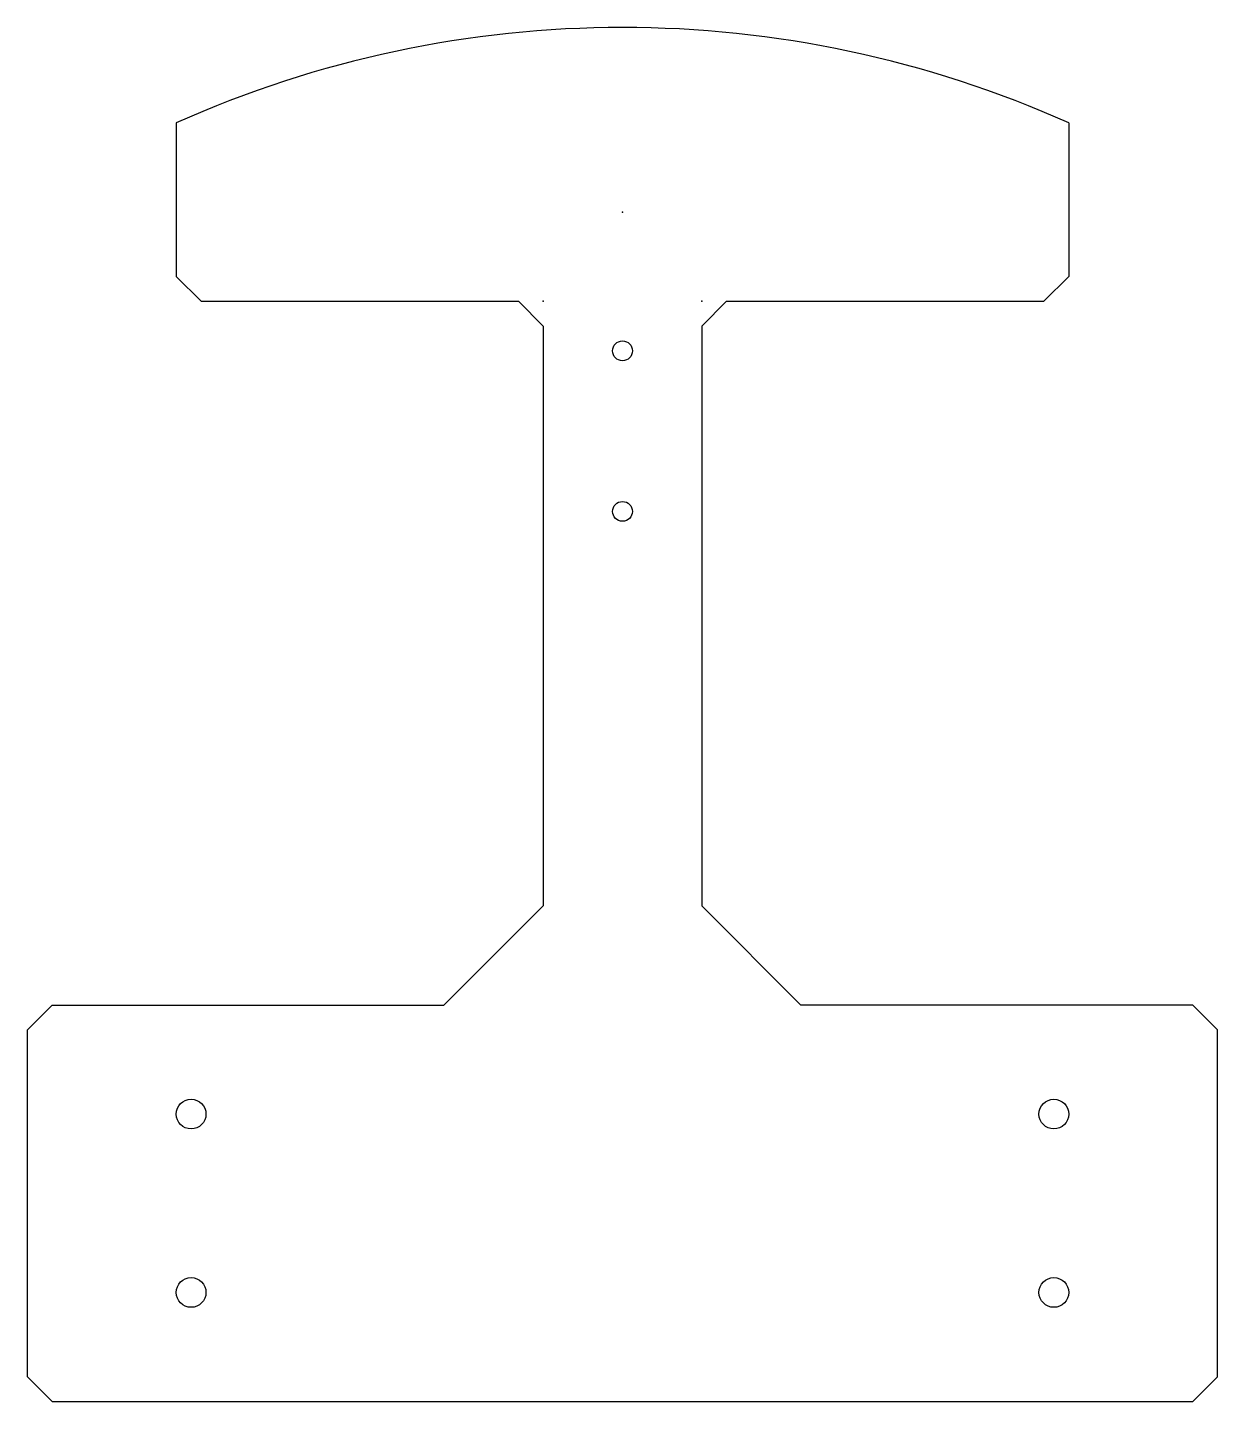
# Model space of a CAD drawing. Header units: millimetres. Extents: x -81 to 39, y -102 to 37.
import ezdxf

# ---------------------------------------------------------------- set-up
doc = ezdxf.new("R2010")
doc.units = ezdxf.units.MM
doc.header["$PDSIZE"] = -1

msp = doc.modelspace()

# ---------------------------------------------------------------- linework, layer by layer
at = {"color": 7, "linetype": 'Continuous'}
for p, q in [((-66.45, 27.34), (-66.45, 24.84)), ((23.55, 27.34), (23.55, 24.84)), ((-66.45, 24.84), (-66.45, 11.84)), ((23.55, 24.84), (23.55, 11.84)), ((-66.45, 11.84), (-63.95, 9.34)), ((21.05, 9.34), (23.55, 11.84)), ((-63.95, 9.34), (-31.95, 9.34)), ((-31.95, 9.34), (-29.45, 6.84)), ((-10.95, 9.34), (-13.45, 6.84)), ((-10.95, 9.34), (21.05, 9.34)), ((-29.45, 6.84), (-29.45, -51.66)), ((-13.45, 6.84), (-13.45, -51.66)), ((-29.45, -51.66), (-39.45, -61.66)), ((-13.45, -51.66), (-3.45, -61.66)), ((-81.45, -64.16), (-78.95, -61.66)), ((-78.95, -61.66), (-39.45, -61.66)), ((36.05, -61.66), (-3.45, -61.66)), ((38.55, -64.16), (36.05, -61.66)), ((-81.45, -99.16), (-81.45, -64.16)), ((38.55, -99.16), (38.55, -64.16)), ((-78.95, -101.66), (-81.45, -99.16)), ((36.05, -101.66), (38.55, -99.16)), ((-78.95, -101.66), (36.05, -101.66))]:
    msp.add_line(p, q, dxfattribs=at)
for centre, radius in [((-21.45, 4.34), 1), ((-21.45, -11.86), 1), ((-64.95, -72.66), 1.5), ((22.05, -72.66), 1.5), ((-64.95, -90.66), 1.5), ((22.05, -90.66), 1.5)]:
    msp.add_circle(centre, radius, dxfattribs=at)
msp.add_arc((-21.45, -73.04), 110, 65.8523, 114.1477, dxfattribs=at)
for p in [(-21.45, 18.34), (-29.45, 9.34), (-13.45, 9.34)]:
    msp.add_point(p, dxfattribs=at)

doc.saveas('drawing.dxf')
